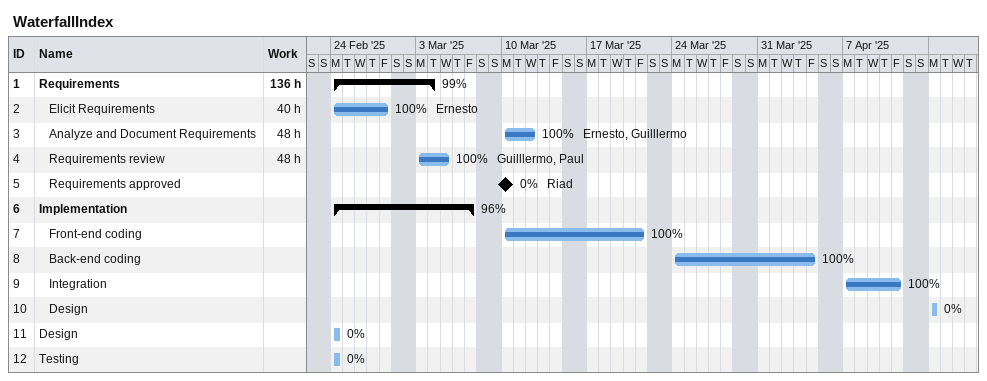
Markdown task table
WaterfallIndex

| ID | Level | Task | Start | Finish | Resources | % complete | Work (h) |
|---|---|---|---|---|---|---|---|
| 1 | 1 | **Requirements** | 2025-02-24 | 2025-03-04 |  | 99 | 136 |
| 2 | 2 | Elicit Requirements | 2025-02-24 | 2025-02-28 | Ernesto | 100 | 40 |
| 3 | 2 | Analyze and Document Requirements | 2025-03-10 | 2025-03-12 | Ernesto, Guilllermo | 100 | 48 |
| 4 | 2 | Requirements review | 2025-03-03 | 2025-03-05 | Guilllermo, Paul | 100 | 48 |
| 5 | 2 | Requirements approved (milestone) | 2025-03-10 | 2025-03-10 | Riad | 0 |  |
| 6 | 1 | **Implementation** | 2025-02-24 | 2025-03-07 |  | 96 |  |
| 7 | 2 | Front-end coding | 2025-03-10 | 2025-03-21 |  | 100 |  |
| 8 | 2 | Back-end coding | 2025-03-24 | 2025-04-04 |  | 100 |  |
| 9 | 2 | Integration | 2025-04-07 | 2025-04-11 |  | 100 |  |
| 10 | 2 | Design | 2025-04-14 | 2025-04-14 |  | 0 |  |
| 11 | 1 | Design | 2025-02-24 | 2025-02-24 |  | 0 |  |
| 12 | 1 | Testing | 2025-02-24 | 2025-02-24 |  | 0 |  |
